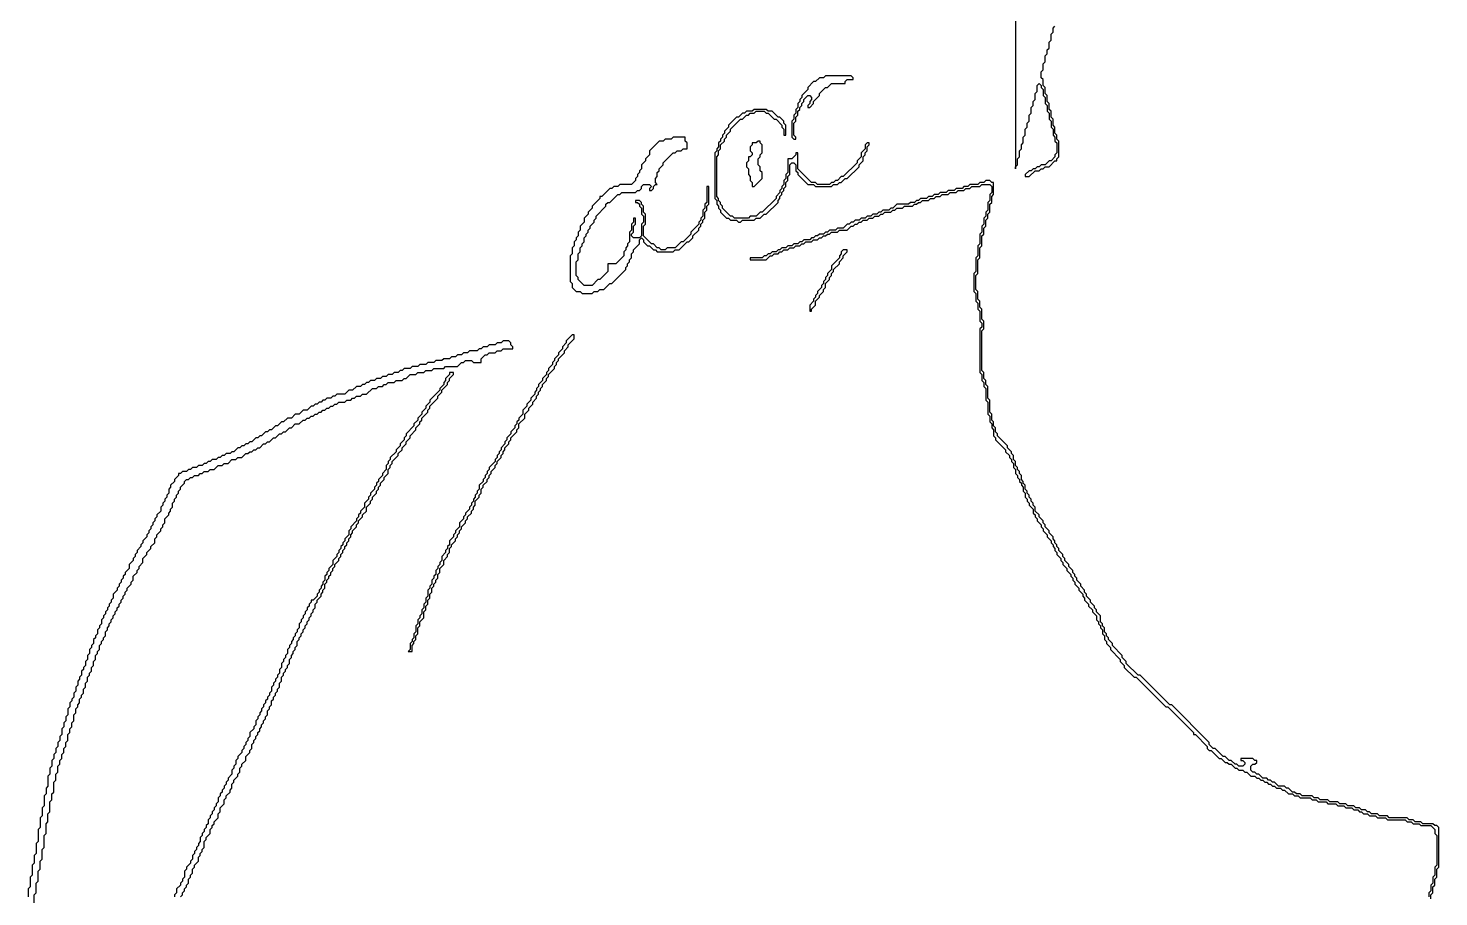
# Model space of a CAD drawing. Header units: metres. Extents: x 0 to 100, y 0 to 128.
# Drawn here: x 40.9 to 58.73, y 71.05 to 82.03 of the extents above; entities that cross this region are included whole.
import ezdxf

# ---------------------------------------------------------------- set-up
doc = ezdxf.new("R2010")
doc.units = ezdxf.units.M

msp = doc.modelspace()

# ---------------------------------------------------------------- linework, layer by layer
for points in [[(53.375, 83.175), (53.375, 80.25), (53.375, 80.275), (53.4, 80.3), (53.4, 80.375), (53.425, 80.4), (53.425, 80.475), (53.45, 80.5), (53.45, 80.55), (53.475, 80.575), (53.475, 80.65), (53.5, 80.675), (53.5, 80.75), (53.525, 80.775), (53.525, 80.825), (53.55, 80.85), (53.55, 80.925), (53.575, 80.95), (53.575, 81.025), (53.6, 81.05), (53.6, 81.1), (53.625, 81.125), (53.625, 81.2), (53.65, 81.225), (53.65, 81.3), (53.675, 81.325), (53.7, 81.3), (53.7, 81.275), (53.725, 81.25), (53.725, 81.175), (53.75, 81.15), (53.75, 81.075), (53.775, 81.05), (53.775, 80.975), (53.8, 80.95), (53.8, 80.875), (53.825, 80.85), (53.825, 80.775), (53.85, 80.75), (53.85, 80.675), (53.875, 80.65), (53.875, 80.6), (53.9, 80.575), (53.9, 80.45), (53.875, 80.425), (53.875, 80.4), (53.825, 80.35), (53.8, 80.35), (53.75, 80.3), (53.7, 80.3), (53.675, 80.275), (53.65, 80.275), (53.625, 80.25), (53.6, 80.25), (53.575, 80.225), (53.55, 80.225), (53.5, 80.175), (53.5, 80.15), (53.55, 80.15), (53.625, 80.225), (53.675, 80.225), (53.7, 80.25), (53.725, 80.25), (53.75, 80.275), (53.8, 80.275), (53.875, 80.35), (53.9, 80.35), (53.9, 80.375), (53.925, 80.4), (53.925, 80.6), (53.9, 80.625), (53.9, 80.675), (53.875, 80.7), (53.875, 80.775), (53.85, 80.8), (53.85, 80.875), (53.825, 80.9), (53.825, 80.975), (53.8, 81), (53.8, 81.075), (53.775, 81.1), (53.775, 81.175), (53.75, 81.2), (53.75, 81.275), (53.725, 81.3), (53.725, 81.375), (53.7, 81.4), (53.7, 81.475), (53.725, 81.5), (53.725, 81.575), (53.75, 81.6), (53.75, 81.675), (53.775, 81.7), (53.775, 81.75), (53.8, 81.775), (53.8, 81.85), (53.825, 81.875), (53.825, 81.95), (53.85, 81.975), (53.85, 82.025), (53.875, 82.05)], [(58.625, 71.025), (58.625, 71.075), (58.65, 71.1), (58.65, 71.175), (58.675, 71.2), (58.675, 71.275), (58.7, 71.3), (58.7, 71.4), (58.725, 71.425), (58.725, 71.925), (58.7, 71.95), (58.675, 71.95), (58.65, 71.975), (58.525, 71.975), (58.5, 72), (58.425, 72), (58.4, 72.025), (58.35, 72.025), (58.325, 72.05), (58.1, 72.05), (58.075, 72.075), (57.975, 72.075), (57.95, 72.1), (57.875, 72.1), (57.85, 72.125), (57.825, 72.125), (57.8, 72.15), (57.75, 72.15), (57.725, 72.175), (57.675, 72.175), (57.65, 72.2), (57.575, 72.2), (57.55, 72.225), (57.475, 72.225), (57.45, 72.25), (57.35, 72.25), (57.325, 72.275), (57.225, 72.275), (57.2, 72.3), (57.15, 72.3), (57.125, 72.325), (57, 72.325), (56.975, 72.35), (56.925, 72.35), (56.9, 72.375), (56.875, 72.375), (56.825, 72.425), (56.8, 72.425), (56.775, 72.45), (56.7, 72.45), (56.65, 72.5), (56.625, 72.5), (56.6, 72.525), (56.575, 72.525), (56.55, 72.55), (56.5, 72.55), (56.45, 72.6), (56.425, 72.6), (56.4, 72.625), (56.375, 72.625), (56.35, 72.65), (56.35, 72.7), (56.375, 72.725), (56.4, 72.725), (56.425, 72.75), (56.425, 72.775), (56.4, 72.775), (56.375, 72.8), (56.225, 72.8), (56.225, 72.775), (56.25, 72.775), (56.275, 72.75), (56.275, 72.725), (56.25, 72.7), (56.2, 72.7), (56.175, 72.725), (56.15, 72.725), (56.1, 72.775), (56.075, 72.775), (56.025, 72.825), (56, 72.825), (55.9, 72.925), (55.875, 72.925), (55.825, 72.975), (55.825, 73), (55.35, 73.475), (55.325, 73.475), (54.95, 73.85), (54.925, 73.85), (54.775, 74), (54.775, 74.025), (54.725, 74.075), (54.725, 74.1), (54.6, 74.225), (54.6, 74.25), (54.55, 74.3), (54.55, 74.325), (54.525, 74.35), (54.525, 74.375), (54.5, 74.4), (54.5, 74.45), (54.475, 74.475), (54.475, 74.5), (54.45, 74.525), (54.45, 74.6), (54.4, 74.65), (54.4, 74.675), (54.375, 74.7), (54.375, 74.725), (54.325, 74.775), (54.325, 74.8), (54.275, 74.85), (54.275, 74.875), (54.25, 74.9), (54.25, 74.925), (54.2, 74.975), (54.2, 75), (54.15, 75.05), (54.15, 75.075), (54.125, 75.1), (54.125, 75.125), (54.1, 75.15), (54.1, 75.175), (54.05, 75.225), (54.05, 75.25), (54, 75.3), (54, 75.325), (53.975, 75.35), (53.975, 75.375), (53.925, 75.425), (53.925, 75.45), (53.9, 75.475), (53.9, 75.5), (53.875, 75.525), (53.875, 75.55), (53.85, 75.575), (53.85, 75.6), (53.8, 75.65), (53.8, 75.675), (53.75, 75.725), (53.75, 75.75), (53.725, 75.775), (53.725, 75.8), (53.675, 75.85), (53.675, 75.875), (53.625, 75.925), (53.625, 75.975), (53.6, 76), (53.6, 76.025), (53.575, 76.05), (53.575, 76.075), (53.55, 76.1), (53.55, 76.125), (53.525, 76.15), (53.525, 76.175), (53.5, 76.2), (53.5, 76.25), (53.475, 76.275), (53.475, 76.3), (53.45, 76.325), (53.45, 76.375), (53.425, 76.4), (53.425, 76.425), (53.4, 76.45), (53.4, 76.475), (53.375, 76.5), (53.375, 76.55), (53.35, 76.575), (53.35, 76.625), (53.325, 76.65), (53.325, 76.675), (53.275, 76.725), (53.275, 76.75), (53.15, 76.875), (53.15, 76.9), (53.125, 76.925), (53.125, 76.975), (53.1, 77), (53.1, 77.05), (53.075, 77.075), (53.075, 77.15), (53.05, 77.175), (53.05, 77.325), (53.025, 77.35), (53.025, 77.5), (53, 77.525), (53, 77.575), (52.975, 77.6), (52.975, 77.675), (52.95, 77.7), (52.95, 78.2), (52.975, 78.225), (52.975, 78.325), (52.95, 78.35), (52.95, 78.475), (52.925, 78.5), (52.925, 78.575), (52.9, 78.6), (52.9, 78.7), (52.875, 78.725), (52.875, 78.9), (52.9, 78.925), (52.9, 79.1), (52.925, 79.125), (52.925, 79.25), (52.95, 79.275), (52.95, 79.4), (52.975, 79.425), (52.975, 79.5), (53, 79.525), (53, 79.6), (53.025, 79.625), (53.025, 79.675), (53.05, 79.7), (53.05, 79.8), (53.075, 79.825), (53.075, 79.9), (53.1, 79.925), (53.1, 80.075), (53.075, 80.075), (53.05, 80.1), (53, 80.1), (52.975, 80.075), (52.925, 80.075), (52.9, 80.05), (52.8, 80.05), (52.775, 80.025), (52.725, 80.025), (52.7, 80), (52.625, 80), (52.6, 79.975), (52.525, 79.975), (52.5, 79.95), (52.425, 79.95), (52.4, 79.925), (52.35, 79.925), (52.325, 79.9), (52.275, 79.9), (52.25, 79.875), (52.175, 79.875), (52.15, 79.85), (52.125, 79.85), (52.1, 79.825), (52.05, 79.825), (52.025, 79.8), (51.875, 79.8), (51.825, 79.75), (51.8, 79.75), (51.775, 79.725), (51.7, 79.725), (51.675, 79.7), (51.65, 79.7), (51.625, 79.675), (51.575, 79.675), (51.55, 79.65), (51.5, 79.65), (51.475, 79.625), (51.425, 79.625), (51.4, 79.6), (51.35, 79.6), (51.325, 79.575), (51.3, 79.575), (51.275, 79.55), (51.25, 79.55), (51.2, 79.5), (51.125, 79.5), (51.1, 79.475), (51.025, 79.475), (51, 79.45), (50.975, 79.45), (50.95, 79.425), (50.9, 79.425), (50.875, 79.4), (50.85, 79.4), (50.825, 79.375), (50.8, 79.375), (50.775, 79.35), (50.7, 79.35), (50.675, 79.325), (50.65, 79.325), (50.625, 79.3), (50.575, 79.3), (50.55, 79.275), (50.5, 79.275), (50.475, 79.25), (50.425, 79.25), (50.4, 79.225), (50.375, 79.225), (50.35, 79.2), (50.3, 79.2), (50.275, 79.175), (50.25, 79.175), (50.225, 79.15), (50.2, 79.15), (50.175, 79.125), (50.025, 79.125), (50.025, 79.1), (50.225, 79.1), (50.275, 79.15), (50.3, 79.15), (50.325, 79.175), (50.375, 79.175), (50.4, 79.2), (50.425, 79.2), (50.45, 79.225), (50.5, 79.225), (50.525, 79.25), (50.575, 79.25), (50.6, 79.275), (50.65, 79.275), (50.675, 79.3), (50.7, 79.3), (50.725, 79.325), (50.8, 79.325), (50.825, 79.35), (50.875, 79.35), (50.9, 79.375), (50.925, 79.375), (50.95, 79.4), (50.975, 79.4), (51, 79.425), (51.025, 79.425), (51.05, 79.45), (51.125, 79.45), (51.15, 79.475), (51.25, 79.475), (51.3, 79.525), (51.325, 79.525), (51.35, 79.55), (51.375, 79.55), (51.4, 79.575), (51.425, 79.575), (51.45, 79.6), (51.5, 79.6), (51.525, 79.625), (51.575, 79.625), (51.6, 79.65), (51.65, 79.65), (51.675, 79.675), (51.7, 79.675), (51.725, 79.7), (51.8, 79.7), (51.825, 79.725), (51.85, 79.725), (51.875, 79.75), (51.95, 79.75), (51.975, 79.775), (52.075, 79.775), (52.1, 79.8), (52.125, 79.8), (52.15, 79.825), (52.175, 79.825), (52.2, 79.85), (52.275, 79.85), (52.3, 79.875), (52.35, 79.875), (52.375, 79.9), (52.425, 79.9), (52.45, 79.925), (52.525, 79.925), (52.55, 79.95), (52.625, 79.95), (52.65, 79.975), (52.725, 79.975), (52.75, 80), (52.8, 80), (52.825, 80.025), (52.925, 80.025), (52.95, 80.05), (53.05, 80.05), (53.075, 80.025), (53.075, 79.95), (53.05, 79.925), (53.05, 79.85), (53.025, 79.825), (53.025, 79.725), (53, 79.7), (53, 79.65), (52.975, 79.625), (52.975, 79.55), (52.95, 79.525), (52.95, 79.45), (52.925, 79.425), (52.925, 79.3), (52.9, 79.275), (52.9, 79.15), (52.875, 79.125), (52.875, 78.95), (52.85, 78.925), (52.85, 78.7), (52.875, 78.675), (52.875, 78.575), (52.9, 78.55), (52.9, 78.475), (52.925, 78.45), (52.925, 78.325), (52.95, 78.3), (52.95, 78.25), (52.925, 78.225), (52.925, 77.675), (52.95, 77.65), (52.95, 77.575), (52.975, 77.55), (52.975, 77.5), (53, 77.475), (53, 77.325), (53.025, 77.3), (53.025, 77.15), (53.05, 77.125), (53.05, 77.05), (53.075, 77.025), (53.075, 76.975), (53.1, 76.95), (53.1, 76.875), (53.125, 76.85), (53.125, 76.825), (53.25, 76.7), (53.25, 76.675), (53.3, 76.625), (53.3, 76.6), (53.325, 76.575), (53.325, 76.55), (53.35, 76.525), (53.35, 76.475), (53.375, 76.45), (53.375, 76.4), (53.4, 76.375), (53.4, 76.35), (53.425, 76.325), (53.425, 76.3), (53.45, 76.275), (53.45, 76.25), (53.475, 76.225), (53.475, 76.175), (53.5, 76.15), (53.5, 76.1), (53.525, 76.075), (53.525, 76.05), (53.55, 76.025), (53.55, 76), (53.6, 75.95), (53.6, 75.9), (53.625, 75.875), (53.625, 75.85), (53.65, 75.825), (53.65, 75.8), (53.7, 75.75), (53.7, 75.725), (53.725, 75.7), (53.725, 75.675), (53.775, 75.625), (53.775, 75.6), (53.825, 75.55), (53.825, 75.525), (53.85, 75.5), (53.85, 75.475), (53.875, 75.45), (53.875, 75.425), (53.9, 75.4), (53.9, 75.375), (53.95, 75.325), (53.95, 75.3), (53.975, 75.275), (53.975, 75.25), (54.025, 75.2), (54.025, 75.175), (54.075, 75.125), (54.075, 75.1), (54.1, 75.075), (54.1, 75.05), (54.125, 75.025), (54.125, 75), (54.175, 74.95), (54.175, 74.925), (54.225, 74.875), (54.225, 74.85), (54.25, 74.825), (54.25, 74.8), (54.3, 74.75), (54.3, 74.725), (54.35, 74.675), (54.35, 74.65), (54.4, 74.6), (54.4, 74.55), (54.425, 74.525), (54.425, 74.5), (54.45, 74.475), (54.45, 74.45), (54.475, 74.425), (54.475, 74.375), (54.5, 74.35), (54.5, 74.3), (54.525, 74.275), (54.525, 74.25), (54.575, 74.2), (54.575, 74.175), (54.7, 74.05), (54.7, 74.025), (54.75, 73.975), (54.75, 73.95), (54.875, 73.825), (54.9, 73.825), (55.275, 73.45), (55.3, 73.45), (55.625, 73.125), (55.625, 73.1), (55.65, 73.1), (55.8, 72.95), (55.8, 72.925), (55.825, 72.9), (55.85, 72.9), (55.95, 72.8), (55.975, 72.8), (56.025, 72.75), (56.05, 72.75), (56.075, 72.725), (56.1, 72.725), (56.15, 72.675), (56.175, 72.675), (56.2, 72.65), (56.25, 72.65), (56.275, 72.625), (56.3, 72.625), (56.35, 72.575), (56.4, 72.575), (56.425, 72.55), (56.45, 72.55), (56.475, 72.525), (56.5, 72.525), (56.525, 72.5), (56.55, 72.5), (56.575, 72.475), (56.6, 72.475), (56.625, 72.45), (56.65, 72.45), (56.675, 72.425), (56.725, 72.425), (56.75, 72.4), (56.775, 72.4), (56.825, 72.35), (56.875, 72.35), (56.9, 72.325), (56.95, 72.325), (56.975, 72.3), (57.1, 72.3), (57.125, 72.275), (57.175, 72.275), (57.2, 72.25), (57.3, 72.25), (57.325, 72.225), (57.425, 72.225), (57.45, 72.2), (57.525, 72.2), (57.55, 72.175), (57.625, 72.175), (57.65, 72.15), (57.7, 72.15), (57.725, 72.125), (57.75, 72.125), (57.775, 72.1), (57.825, 72.1), (57.85, 72.075), (57.925, 72.075), (57.95, 72.05), (58.05, 72.05), (58.075, 72.025), (58.3, 72.025), (58.325, 72), (58.375, 72), (58.4, 71.975), (58.475, 71.975), (58.5, 71.95), (58.625, 71.95), (58.675, 71.9), (58.675, 71.85), (58.7, 71.825), (58.7, 71.45), (58.675, 71.425), (58.675, 71.325), (58.65, 71.3), (58.65, 71.225), (58.625, 71.2), (58.625, 71.125), (58.6, 71.1), (58.6, 71.05)], [(40.975, 70.975), (40.975, 71.075), (41, 71.1), (41, 71.225), (41.025, 71.25), (41.025, 71.375), (41.05, 71.4), (41.05, 71.5), (41.075, 71.525), (41.075, 71.65), (41.1, 71.675), (41.1, 71.825), (41.125, 71.85), (41.125, 71.975), (41.15, 72), (41.15, 72.1), (41.175, 72.125), (41.175, 72.25), (41.2, 72.275), (41.2, 72.35), (41.225, 72.375), (41.225, 72.5), (41.25, 72.525), (41.25, 72.6), (41.275, 72.625), (41.275, 72.7), (41.3, 72.725), (41.3, 72.775), (41.325, 72.8), (41.325, 72.85), (41.35, 72.875), (41.35, 72.925), (41.375, 72.95), (41.375, 73), (41.4, 73.025), (41.4, 73.1), (41.425, 73.125), (41.425, 73.175), (41.45, 73.2), (41.45, 73.25), (41.475, 73.275), (41.475, 73.35), (41.5, 73.375), (41.5, 73.425), (41.525, 73.45), (41.525, 73.475), (41.55, 73.5), (41.55, 73.55), (41.575, 73.575), (41.575, 73.6), (41.6, 73.625), (41.6, 73.675), (41.625, 73.7), (41.625, 73.75), (41.65, 73.775), (41.65, 73.825), (41.675, 73.85), (41.675, 73.875), (41.7, 73.9), (41.7, 73.95), (41.725, 73.975), (41.725, 74.025), (41.75, 74.05), (41.75, 74.1), (41.775, 74.125), (41.775, 74.15), (41.8, 74.175), (41.8, 74.225), (41.825, 74.25), (41.825, 74.275), (41.85, 74.3), (41.85, 74.325), (41.875, 74.35), (41.875, 74.4), (41.9, 74.425), (41.9, 74.45), (41.925, 74.475), (41.925, 74.5), (41.95, 74.525), (41.95, 74.55), (41.975, 74.575), (41.975, 74.6), (42, 74.625), (42, 74.65), (42.025, 74.675), (42.025, 74.7), (42.05, 74.725), (42.05, 74.75), (42.075, 74.775), (42.075, 74.8), (42.1, 74.825), (42.1, 74.85), (42.125, 74.875), (42.125, 74.9), (42.15, 74.925), (42.15, 74.95), (42.2, 75), (42.2, 75.025), (42.225, 75.05), (42.225, 75.1), (42.275, 75.15), (42.275, 75.175), (42.3, 75.2), (42.3, 75.225), (42.35, 75.275), (42.35, 75.325), (42.4, 75.375), (42.4, 75.4), (42.45, 75.45), (42.45, 75.475), (42.5, 75.525), (42.5, 75.575), (42.525, 75.6), (42.525, 75.625), (42.575, 75.675), (42.575, 75.7), (42.6, 75.725), (42.6, 75.75), (42.625, 75.775), (42.625, 75.825), (42.675, 75.875), (42.675, 75.9), (42.7, 75.925), (42.7, 75.95), (42.725, 75.975), (42.725, 76.025), (42.75, 76.05), (42.75, 76.075), (42.775, 76.1), (42.775, 76.125), (42.8, 76.15), (42.8, 76.175), (42.825, 76.2), (42.825, 76.225), (42.875, 76.275), (42.875, 76.3), (42.9, 76.325), (42.925, 76.325), (42.95, 76.35), (42.975, 76.35), (43, 76.375), (43.05, 76.375), (43.075, 76.4), (43.1, 76.4), (43.125, 76.425), (43.175, 76.425), (43.2, 76.45), (43.25, 76.45), (43.3, 76.5), (43.35, 76.5), (43.375, 76.525), (43.425, 76.525), (43.475, 76.575), (43.525, 76.575), (43.55, 76.6), (43.6, 76.6), (43.65, 76.65), (43.675, 76.65), (43.7, 76.675), (43.725, 76.675), (43.75, 76.7), (43.775, 76.7), (43.8, 76.725), (43.825, 76.725), (43.875, 76.775), (43.9, 76.775), (43.925, 76.8), (43.95, 76.8), (44, 76.85), (44.025, 76.85), (44.075, 76.9), (44.1, 76.9), (44.125, 76.925), (44.15, 76.925), (44.2, 76.975), (44.225, 76.975), (44.275, 77.025), (44.325, 77.025), (44.375, 77.075), (44.4, 77.075), (44.425, 77.1), (44.45, 77.1), (44.475, 77.125), (44.5, 77.125), (44.525, 77.15), (44.55, 77.15), (44.575, 77.175), (44.6, 77.175), (44.625, 77.2), (44.65, 77.2), (44.675, 77.225), (44.7, 77.225), (44.725, 77.25), (44.75, 77.25), (44.775, 77.275), (44.8, 77.275), (44.825, 77.3), (44.9, 77.3), (44.925, 77.325), (44.975, 77.325), (45, 77.35), (45.025, 77.35), (45.05, 77.375), (45.1, 77.375), (45.125, 77.4), (45.175, 77.4), (45.25, 77.475), (45.3, 77.475), (45.325, 77.5), (45.375, 77.5), (45.4, 77.525), (45.425, 77.525), (45.45, 77.55), (45.525, 77.55), (45.55, 77.575), (45.625, 77.575), (45.65, 77.6), (45.675, 77.6), (45.725, 77.65), (45.8, 77.65), (45.825, 77.675), (45.9, 77.675), (45.925, 77.7), (46, 77.7), (46.025, 77.725), (46.15, 77.725), (46.175, 77.75), (46.325, 77.75), (46.375, 77.8), (46.4, 77.8), (46.425, 77.825), (46.5, 77.825), (46.525, 77.8), (46.625, 77.8), (46.625, 77.85), (46.675, 77.9), (46.7, 77.9), (46.725, 77.925), (46.8, 77.925), (46.825, 77.95), (46.875, 77.95), (46.9, 77.975), (47.025, 77.975), (47.025, 78), (47, 78.025), (47, 78.05), (46.975, 78.075), (46.9, 78.075), (46.875, 78.05), (46.825, 78.05), (46.8, 78.025), (46.725, 78.025), (46.7, 78), (46.65, 78), (46.625, 77.975), (46.6, 77.975), (46.575, 77.95), (46.475, 77.95), (46.45, 77.925), (46.4, 77.925), (46.375, 77.9), (46.325, 77.9), (46.3, 77.875), (46.25, 77.875), (46.225, 77.85), (46.15, 77.85), (46.125, 77.825), (46.05, 77.825), (46.025, 77.8), (45.95, 77.8), (45.925, 77.775), (45.85, 77.775), (45.825, 77.75), (45.75, 77.75), (45.725, 77.725), (45.65, 77.725), (45.625, 77.7), (45.6, 77.7), (45.575, 77.675), (45.525, 77.675), (45.5, 77.65), (45.45, 77.65), (45.425, 77.625), (45.375, 77.625), (45.35, 77.6), (45.3, 77.6), (45.275, 77.575), (45.225, 77.575), (45.2, 77.55), (45.175, 77.55), (45.15, 77.525), (45.125, 77.525), (45.1, 77.5), (45.05, 77.5), (45, 77.45), (44.95, 77.45), (44.9, 77.4), (44.8, 77.4), (44.775, 77.375), (44.75, 77.375), (44.725, 77.35), (44.675, 77.35), (44.65, 77.325), (44.625, 77.325), (44.6, 77.3), (44.575, 77.3), (44.55, 77.275), (44.525, 77.275), (44.5, 77.25), (44.475, 77.25), (44.425, 77.2), (44.375, 77.2), (44.325, 77.15), (44.275, 77.15), (44.225, 77.1), (44.175, 77.1), (44.125, 77.05), (44.1, 77.05), (44.05, 77), (44.025, 77), (43.975, 76.95), (43.95, 76.95), (43.925, 76.925), (43.9, 76.925), (43.85, 76.875), (43.825, 76.875), (43.8, 76.85), (43.775, 76.85), (43.725, 76.8), (43.7, 76.8), (43.675, 76.775), (43.65, 76.775), (43.625, 76.75), (43.6, 76.75), (43.575, 76.725), (43.55, 76.725), (43.5, 76.675), (43.475, 76.675), (43.45, 76.65), (43.4, 76.65), (43.375, 76.625), (43.35, 76.625), (43.325, 76.6), (43.3, 76.6), (43.275, 76.575), (43.225, 76.575), (43.2, 76.55), (43.175, 76.55), (43.15, 76.525), (43.125, 76.525), (43.1, 76.5), (43.05, 76.5), (43.025, 76.475), (42.975, 76.475), (42.95, 76.45), (42.925, 76.45), (42.9, 76.425), (42.85, 76.425), (42.825, 76.4), (42.8, 76.4), (42.8, 76.375), (42.75, 76.325), (42.75, 76.3), (42.7, 76.25), (42.7, 76.225), (42.675, 76.2), (42.675, 76.15), (42.65, 76.125), (42.65, 76.1), (42.625, 76.075), (42.625, 76.05), (42.6, 76.025), (42.6, 76), (42.575, 75.975), (42.575, 75.925), (42.525, 75.875), (42.525, 75.85), (42.5, 75.825), (42.5, 75.8), (42.475, 75.775), (42.475, 75.75), (42.45, 75.725), (42.45, 75.7), (42.425, 75.675), (42.425, 75.65), (42.4, 75.625), (42.4, 75.6), (42.35, 75.55), (42.35, 75.525), (42.325, 75.5), (42.325, 75.475), (42.275, 75.425), (42.275, 75.4), (42.25, 75.375), (42.25, 75.35), (42.225, 75.325), (42.225, 75.3), (42.175, 75.25), (42.175, 75.2), (42.125, 75.15), (42.125, 75.125), (42.1, 75.1), (42.1, 75.075), (42.075, 75.05), (42.075, 75.025), (42.05, 75), (42.05, 74.975), (42.025, 74.95), (42.025, 74.925), (41.975, 74.875), (41.975, 74.825), (41.95, 74.8), (41.95, 74.775), (41.925, 74.75), (41.925, 74.725), (41.9, 74.7), (41.9, 74.675), (41.875, 74.65), (41.875, 74.625), (41.85, 74.6), (41.85, 74.575), (41.825, 74.55), (41.825, 74.5), (41.8, 74.475), (41.8, 74.45), (41.775, 74.425), (41.775, 74.375), (41.75, 74.35), (41.75, 74.325), (41.725, 74.3), (41.725, 74.25), (41.7, 74.225), (41.7, 74.2), (41.675, 74.175), (41.675, 74.125), (41.65, 74.1), (41.65, 74.05), (41.625, 74.025), (41.625, 73.975), (41.6, 73.95), (41.6, 73.925), (41.575, 73.9), (41.575, 73.85), (41.55, 73.825), (41.55, 73.8), (41.525, 73.775), (41.525, 73.725), (41.5, 73.7), (41.5, 73.65), (41.475, 73.625), (41.475, 73.575), (41.45, 73.55), (41.45, 73.525), (41.425, 73.5), (41.425, 73.45), (41.4, 73.425), (41.4, 73.35), (41.375, 73.325), (41.375, 73.275), (41.35, 73.25), (41.35, 73.2), (41.325, 73.175), (41.325, 73.1), (41.3, 73.075), (41.3, 73.025), (41.275, 73), (41.275, 72.95), (41.25, 72.925), (41.25, 72.875), (41.225, 72.85), (41.225, 72.8), (41.2, 72.775), (41.2, 72.7), (41.175, 72.675), (41.175, 72.6), (41.15, 72.575), (41.15, 72.45), (41.125, 72.425), (41.125, 72.35), (41.1, 72.325), (41.1, 72.2), (41.075, 72.175), (41.075, 72.075), (41.05, 72.05), (41.05, 71.925), (41.025, 71.9), (41.025, 71.75), (41, 71.725), (41, 71.6), (40.975, 71.575), (40.975, 71.475), (40.95, 71.45), (40.95, 71.325), (40.925, 71.3), (40.925, 71.175), (40.9, 71.15), (40.9, 71.05)], [(42.825, 71.05), (42.85, 71.075), (42.85, 71.1), (42.875, 71.125), (42.875, 71.15), (42.9, 71.175), (42.9, 71.2), (42.925, 71.225), (42.925, 71.275), (42.95, 71.3), (42.95, 71.325), (42.975, 71.35), (42.975, 71.4), (43, 71.425), (43, 71.45), (43.05, 71.5), (43.05, 71.55), (43.075, 71.575), (43.075, 71.6), (43.1, 71.625), (43.1, 71.65), (43.125, 71.675), (43.125, 71.75), (43.15, 71.775), (43.15, 71.8), (43.2, 71.85), (43.2, 71.9), (43.225, 71.925), (43.225, 71.95), (43.25, 71.975), (43.25, 72), (43.3, 72.05), (43.3, 72.1), (43.325, 72.125), (43.325, 72.175), (43.375, 72.225), (43.375, 72.275), (43.4, 72.3), (43.4, 72.325), (43.45, 72.375), (43.45, 72.4), (43.475, 72.425), (43.475, 72.475), (43.5, 72.5), (43.5, 72.525), (43.55, 72.575), (43.55, 72.6), (43.575, 72.625), (43.575, 72.675), (43.6, 72.7), (43.6, 72.725), (43.65, 72.775), (43.65, 72.825), (43.7, 72.875), (43.7, 72.9), (43.725, 72.925), (43.725, 72.975), (43.75, 73), (43.75, 73.025), (43.775, 73.05), (43.775, 73.075), (43.8, 73.1), (43.8, 73.125), (43.825, 73.15), (43.825, 73.175), (43.85, 73.2), (43.85, 73.225), (43.875, 73.25), (43.875, 73.275), (43.9, 73.3), (43.9, 73.325), (43.925, 73.35), (43.925, 73.4), (43.95, 73.425), (43.95, 73.45), (43.975, 73.475), (43.975, 73.525), (44, 73.55), (44, 73.575), (44.025, 73.6), (44.025, 73.625), (44.05, 73.65), (44.05, 73.675), (44.075, 73.7), (44.075, 73.75), (44.1, 73.775), (44.1, 73.825), (44.125, 73.85), (44.125, 73.875), (44.15, 73.9), (44.15, 73.925), (44.175, 73.95), (44.175, 73.975), (44.2, 74), (44.2, 74.05), (44.225, 74.075), (44.225, 74.1), (44.25, 74.125), (44.25, 74.15), (44.275, 74.175), (44.275, 74.2), (44.3, 74.225), (44.3, 74.275), (44.325, 74.3), (44.325, 74.325), (44.35, 74.35), (44.35, 74.375), (44.375, 74.4), (44.375, 74.425), (44.4, 74.45), (44.4, 74.475), (44.425, 74.5), (44.425, 74.525), (44.45, 74.55), (44.45, 74.575), (44.475, 74.6), (44.475, 74.625), (44.5, 74.65), (44.5, 74.675), (44.525, 74.7), (44.525, 74.75), (44.55, 74.775), (44.55, 74.8), (44.6, 74.85), (44.6, 74.875), (44.625, 74.9), (44.625, 74.925), (44.65, 74.95), (44.65, 75), (44.675, 75.025), (44.675, 75.05), (44.7, 75.075), (44.7, 75.1), (44.725, 75.125), (44.725, 75.15), (44.75, 75.175), (44.75, 75.2), (44.775, 75.225), (44.775, 75.25), (44.825, 75.3), (44.825, 75.325), (44.85, 75.35), (44.85, 75.375), (44.875, 75.4), (44.875, 75.425), (44.9, 75.45), (44.9, 75.475), (44.925, 75.5), (44.925, 75.525), (44.95, 75.55), (44.95, 75.575), (44.975, 75.6), (44.975, 75.625), (45, 75.65), (45, 75.675), (45.05, 75.725), (45.05, 75.75), (45.075, 75.775), (45.075, 75.8), (45.125, 75.85), (45.125, 75.875), (45.175, 75.925), (45.175, 75.975), (45.225, 76.025), (45.225, 76.05), (45.25, 76.075), (45.25, 76.1), (45.3, 76.15), (45.3, 76.175), (45.325, 76.2), (45.325, 76.225), (45.35, 76.25), (45.35, 76.275), (45.4, 76.325), (45.4, 76.35), (45.45, 76.4), (45.45, 76.45), (45.475, 76.475), (45.475, 76.5), (45.5, 76.525), (45.5, 76.55), (45.575, 76.625), (45.575, 76.65), (45.625, 76.7), (45.625, 76.725), (45.675, 76.775), (45.675, 76.8), (45.725, 76.85), (45.725, 76.875), (45.8, 76.95), (45.8, 76.975), (45.85, 77.025), (45.85, 77.05), (45.875, 77.075), (45.875, 77.1), (45.95, 77.175), (45.95, 77.2), (45.975, 77.225), (45.975, 77.25), (46.075, 77.35), (46.075, 77.375), (46.125, 77.425), (46.125, 77.45), (46.2, 77.525), (46.2, 77.55), (46.225, 77.575), (46.225, 77.6), (46.275, 77.65), (46.275, 77.675), (46.225, 77.675), (46.225, 77.65), (46.175, 77.6), (46.175, 77.575), (46.15, 77.55), (46.15, 77.525), (46.1, 77.475), (46.1, 77.45), (45.975, 77.325), (45.975, 77.3), (45.925, 77.25), (45.925, 77.225), (45.875, 77.175), (45.875, 77.15), (45.825, 77.1), (45.825, 77.075), (45.775, 77.025), (45.775, 77), (45.675, 76.9), (45.675, 76.875), (45.65, 76.85), (45.65, 76.825), (45.6, 76.775), (45.6, 76.75), (45.55, 76.7), (45.55, 76.675), (45.475, 76.6), (45.475, 76.575), (45.45, 76.55), (45.45, 76.525), (45.425, 76.5), (45.425, 76.45), (45.375, 76.4), (45.375, 76.375), (45.325, 76.325), (45.325, 76.3), (45.3, 76.275), (45.3, 76.25), (45.275, 76.225), (45.275, 76.2), (45.225, 76.15), (45.225, 76.125), (45.2, 76.1), (45.2, 76.075), (45.15, 76.025), (45.15, 75.975), (45.1, 75.925), (45.1, 75.9), (45.075, 75.875), (45.075, 75.85), (45.05, 75.825), (45.05, 75.8), (44.975, 75.725), (44.975, 75.7), (44.95, 75.675), (44.95, 75.625), (44.9, 75.575), (44.9, 75.55), (44.875, 75.525), (44.875, 75.5), (44.85, 75.475), (44.85, 75.45), (44.825, 75.425), (44.825, 75.4), (44.8, 75.375), (44.8, 75.35), (44.75, 75.3), (44.75, 75.25), (44.7, 75.2), (44.7, 75.175), (44.675, 75.15), (44.675, 75.125), (44.65, 75.1), (44.65, 75.05), (44.625, 75.025), (44.625, 75), (44.6, 74.975), (44.6, 74.95), (44.575, 74.925), (44.575, 74.9), (44.55, 74.875), (44.55, 74.85), (44.5, 74.8), (44.475, 74.8), (44.475, 74.775), (44.45, 74.75), (44.45, 74.725), (44.425, 74.7), (44.425, 74.675), (44.4, 74.65), (44.4, 74.625), (44.375, 74.6), (44.375, 74.575), (44.35, 74.55), (44.35, 74.525), (44.325, 74.5), (44.325, 74.45), (44.3, 74.425), (44.3, 74.4), (44.275, 74.375), (44.275, 74.35), (44.25, 74.325), (44.25, 74.3), (44.225, 74.275), (44.225, 74.25), (44.2, 74.225), (44.2, 74.2), (44.175, 74.175), (44.175, 74.125), (44.15, 74.1), (44.15, 74.075), (44.125, 74.05), (44.125, 74.025), (44.1, 74), (44.1, 73.95), (44.075, 73.925), (44.075, 73.875), (44.05, 73.85), (44.05, 73.825), (44.025, 73.8), (44.025, 73.775), (44, 73.75), (44, 73.725), (43.975, 73.7), (43.975, 73.65), (43.95, 73.625), (43.95, 73.6), (43.925, 73.575), (43.925, 73.55), (43.9, 73.525), (43.9, 73.5), (43.875, 73.475), (43.875, 73.45), (43.85, 73.425), (43.85, 73.4), (43.825, 73.375), (43.825, 73.35), (43.8, 73.325), (43.8, 73.3), (43.775, 73.275), (43.775, 73.225), (43.75, 73.2), (43.75, 73.175), (43.7, 73.125), (43.7, 73.075), (43.675, 73.05), (43.675, 73.025), (43.65, 73), (43.65, 72.975), (43.625, 72.95), (43.625, 72.925), (43.6, 72.9), (43.6, 72.875), (43.55, 72.825), (43.55, 72.8), (43.525, 72.775), (43.525, 72.725), (43.5, 72.7), (43.5, 72.675), (43.475, 72.65), (43.475, 72.6), (43.425, 72.55), (43.425, 72.525), (43.4, 72.5), (43.4, 72.475), (43.375, 72.45), (43.375, 72.425), (43.35, 72.4), (43.35, 72.375), (43.325, 72.35), (43.325, 72.325), (43.3, 72.3), (43.3, 72.25), (43.275, 72.225), (43.275, 72.2), (43.25, 72.175), (43.25, 72.15), (43.225, 72.125), (43.225, 72.1), (43.2, 72.075), (43.2, 72.05), (43.175, 72.025), (43.175, 71.975), (43.15, 71.95), (43.15, 71.925), (43.125, 71.9), (43.125, 71.875), (43.1, 71.85), (43.1, 71.825), (43.075, 71.8), (43.075, 71.75), (43.05, 71.725), (43.05, 71.7), (43.025, 71.675), (43.025, 71.65), (43, 71.625), (43, 71.6), (42.975, 71.575), (42.975, 71.525), (42.95, 71.5), (42.95, 71.475), (42.9, 71.425), (42.9, 71.4), (42.875, 71.375), (42.875, 71.3), (42.85, 71.275), (42.85, 71.25), (42.825, 71.225), (42.825, 71.2), (42.775, 71.15), (42.775, 71.1), (42.75, 71.075), (42.75, 71.05)]]:
    msp.add_lwpolyline(points)
for points in [[(50.975, 81.425), (50.95, 81.4), (50.9, 81.4), (50.85, 81.35), (50.825, 81.35), (50.75, 81.275), (50.75, 81.25), (50.675, 81.175), (50.675, 81.15), (50.65, 81.125), (50.65, 81.1), (50.625, 81.075), (50.625, 81.025), (50.6, 81), (50.6, 80.95), (50.575, 80.925), (50.575, 80.875), (50.55, 80.85), (50.55, 80.65), (50.575, 80.625), (50.6, 80.625), (50.6, 80.65), (50.575, 80.675), (50.575, 80.825), (50.6, 80.85), (50.6, 80.9), (50.625, 80.925), (50.625, 80.975), (50.65, 81), (50.65, 81.025), (50.675, 81.05), (50.675, 81.075), (50.7, 81.1), (50.7, 81.125), (50.75, 81.175), (50.775, 81.175), (50.8, 81.15), (50.8, 81.125), (50.775, 81.1), (50.775, 81.075), (50.75, 81.05), (50.75, 81.025), (50.775, 81.025), (50.825, 81.075), (50.825, 81.1), (50.9, 81.175), (50.9, 81.2), (50.975, 81.275), (51, 81.275), (51.05, 81.325), (51.225, 81.325), (51.225, 81.35), (51.25, 81.375), (51.325, 81.375), (51.325, 81.4), (51.3, 81.425)], [(50.075, 81), (50.05, 80.975), (49.975, 80.975), (49.95, 80.95), (49.925, 80.95), (49.875, 80.9), (49.85, 80.9), (49.75, 80.8), (49.75, 80.775), (49.7, 80.725), (49.7, 80.7), (49.675, 80.675), (49.675, 80.65), (49.65, 80.625), (49.65, 80.6), (49.625, 80.575), (49.625, 80.525), (49.6, 80.5), (49.6, 80.475), (49.575, 80.45), (49.575, 79.875), (49.6, 79.85), (49.6, 79.8), (49.625, 79.775), (49.625, 79.75), (49.65, 79.725), (49.65, 79.7), (49.725, 79.625), (49.75, 79.625), (49.775, 79.6), (49.85, 79.6), (49.875, 79.575), (49.9, 79.575), (49.925, 79.6), (50.075, 79.6), (50.1, 79.625), (50.15, 79.625), (50.2, 79.675), (50.225, 79.675), (50.375, 79.825), (50.375, 79.85), (50.4, 79.875), (50.4, 79.9), (50.425, 79.925), (50.425, 79.95), (50.45, 79.975), (50.45, 80), (50.475, 80.025), (50.475, 80.075), (50.5, 80.1), (50.5, 80.15), (50.525, 80.175), (50.525, 80.3), (50.55, 80.325), (50.575, 80.325), (50.6, 80.3), (50.6, 80.225), (50.625, 80.2), (50.625, 80.175), (50.75, 80.05), (50.825, 80.05), (50.85, 80.025), (51.05, 80.025), (51.075, 80.05), (51.125, 80.05), (51.15, 80.075), (51.175, 80.075), (51.225, 80.125), (51.25, 80.125), (51.4, 80.275), (51.4, 80.3), (51.45, 80.35), (51.45, 80.4), (51.475, 80.425), (51.475, 80.45), (51.5, 80.475), (51.5, 80.525), (51.525, 80.55), (51.525, 80.575), (51.5, 80.575), (51.475, 80.55), (51.475, 80.5), (51.425, 80.45), (51.425, 80.4), (51.375, 80.35), (51.375, 80.325), (51.2, 80.15), (51.175, 80.15), (51.125, 80.1), (51.1, 80.1), (51.075, 80.075), (51.05, 80.075), (51.025, 80.05), (50.875, 80.05), (50.85, 80.075), (50.8, 80.075), (50.625, 80.25), (50.625, 80.45), (50.6, 80.45), (50.6, 80.425), (50.55, 80.375), (50.5, 80.375), (50.5, 80.2), (50.475, 80.175), (50.475, 80.125), (50.45, 80.1), (50.45, 80.05), (50.425, 80.025), (50.425, 80), (50.4, 79.975), (50.4, 79.95), (50.35, 79.9), (50.35, 79.875), (50.175, 79.7), (50.15, 79.7), (50.1, 79.65), (50.025, 79.65), (50, 79.625), (49.825, 79.625), (49.8, 79.65), (49.775, 79.65), (49.675, 79.75), (49.675, 79.775), (49.65, 79.8), (49.65, 79.825), (49.625, 79.85), (49.625, 79.875), (49.6, 79.9), (49.6, 80.4), (49.625, 80.425), (49.625, 80.475), (49.65, 80.5), (49.65, 80.55), (49.7, 80.6), (49.7, 80.625), (49.725, 80.65), (49.725, 80.675), (49.775, 80.725), (49.775, 80.75), (49.9, 80.875), (49.925, 80.875), (49.975, 80.925), (50, 80.925), (50.025, 80.95), (50.075, 80.95), (50.1, 80.975), (50.2, 80.975), (50.225, 80.95), (50.25, 80.95), (50.325, 80.875), (50.35, 80.875), (50.425, 80.8), (50.425, 80.775), (50.45, 80.75), (50.45, 80.675), (50.475, 80.675), (50.475, 80.8), (50.45, 80.825), (50.45, 80.85), (50.4, 80.9), (50.375, 80.9), (50.3, 80.975), (50.25, 80.975), (50.225, 81)], [(49.05, 80.65), (49.025, 80.625), (48.95, 80.625), (48.925, 80.6), (48.875, 80.6), (48.75, 80.475), (48.75, 80.425), (48.7, 80.375), (48.7, 80.35), (48.65, 80.3), (48.65, 80.25), (48.625, 80.225), (48.625, 80.2), (48.6, 80.175), (48.6, 80.15), (48.575, 80.125), (48.575, 80.1), (48.525, 80.05), (48.375, 80.05), (48.35, 80.025), (48.3, 80.025), (48.275, 80), (48.25, 80), (48.15, 79.9), (48.125, 79.9), (48.125, 79.875), (48.025, 79.775), (48.025, 79.75), (47.975, 79.7), (47.975, 79.675), (47.925, 79.625), (47.925, 79.575), (47.875, 79.525), (47.875, 79.475), (47.85, 79.45), (47.85, 79.4), (47.825, 79.375), (47.825, 79.35), (47.8, 79.325), (47.8, 79.275), (47.775, 79.25), (47.775, 79.175), (47.75, 79.15), (47.75, 78.825), (47.775, 78.8), (47.775, 78.75), (47.825, 78.7), (47.875, 78.7), (47.9, 78.675), (48.025, 78.675), (48.05, 78.7), (48.1, 78.7), (48.125, 78.725), (48.175, 78.725), (48.25, 78.8), (48.275, 78.8), (48.45, 78.975), (48.45, 79), (48.475, 79.025), (48.475, 79.05), (48.5, 79.075), (48.5, 79.1), (48.525, 79.125), (48.525, 79.175), (48.55, 79.2), (48.55, 79.225), (48.625, 79.3), (48.625, 79.35), (48.65, 79.375), (48.675, 79.35), (48.675, 79.325), (48.725, 79.275), (48.75, 79.275), (48.8, 79.225), (48.825, 79.225), (48.85, 79.2), (49.05, 79.2), (49.075, 79.225), (49.125, 79.225), (49.225, 79.325), (49.25, 79.325), (49.3, 79.375), (49.3, 79.4), (49.375, 79.475), (49.375, 79.5), (49.4, 79.525), (49.4, 79.55), (49.425, 79.575), (49.425, 79.6), (49.45, 79.625), (49.45, 79.7), (49.475, 79.725), (49.475, 79.775), (49.5, 79.8), (49.5, 80.025), (49.475, 80.025), (49.475, 79.825), (49.45, 79.8), (49.45, 79.75), (49.425, 79.725), (49.425, 79.65), (49.4, 79.625), (49.4, 79.6), (49.375, 79.575), (49.375, 79.55), (49.275, 79.45), (49.275, 79.425), (49.175, 79.325), (49.15, 79.325), (49.075, 79.25), (48.975, 79.25), (48.95, 79.225), (48.9, 79.225), (48.875, 79.25), (48.85, 79.25), (48.8, 79.3), (48.775, 79.3), (48.675, 79.4), (48.675, 79.525), (48.7, 79.55), (48.7, 79.675), (48.675, 79.7), (48.675, 79.775), (48.65, 79.8), (48.65, 79.825), (48.625, 79.85), (48.575, 79.85), (48.575, 79.825), (48.6, 79.825), (48.625, 79.8), (48.625, 79.775), (48.65, 79.75), (48.65, 79.675), (48.675, 79.65), (48.675, 79.575), (48.65, 79.55), (48.65, 79.4), (48.625, 79.375), (48.55, 79.375), (48.525, 79.4), (48.525, 79.425), (48.55, 79.45), (48.55, 79.525), (48.575, 79.55), (48.575, 79.625), (48.55, 79.625), (48.55, 79.575), (48.525, 79.55), (48.525, 79.475), (48.5, 79.45), (48.5, 79.325), (48.475, 79.3), (48.475, 79.275), (48.45, 79.25), (48.45, 79.225), (48.425, 79.2), (48.425, 79.15), (48.325, 79.05), (48.225, 79.05), (48.225, 78.95), (48.125, 78.85), (48.1, 78.85), (48.025, 78.775), (47.925, 78.775), (47.85, 78.85), (47.85, 78.875), (47.825, 78.9), (47.825, 79.075), (47.85, 79.1), (47.85, 79.175), (47.875, 79.2), (47.875, 79.25), (47.9, 79.275), (47.9, 79.3), (47.925, 79.325), (47.925, 79.375), (47.95, 79.4), (47.95, 79.425), (47.975, 79.45), (47.975, 79.475), (48, 79.5), (48, 79.525), (48.05, 79.575), (48.05, 79.6), (48.075, 79.625), (48.075, 79.65), (48.2, 79.775), (48.2, 79.8), (48.225, 79.825), (48.25, 79.825), (48.35, 79.925), (48.375, 79.925), (48.4, 79.95), (48.575, 79.95), (48.6, 79.975), (48.625, 79.975), (48.65, 80), (48.65, 80.025), (48.675, 80.05), (48.75, 80.05), (48.775, 80.025), (48.75, 80), (48.75, 79.975), (48.775, 79.975), (48.8, 80), (48.8, 80.025), (48.825, 80.05), (48.85, 80.05), (48.825, 80.075), (48.825, 80.125), (48.85, 80.15), (48.85, 80.2), (48.875, 80.225), (48.875, 80.25), (48.925, 80.3), (48.925, 80.325), (49.05, 80.45), (49.075, 80.45), (49.1, 80.475), (49.15, 80.475), (49.175, 80.5), (49.225, 80.5), (49.225, 80.575), (49.2, 80.6), (49.2, 80.65)], [(50.125, 80.6), (50.1, 80.575), (50.05, 80.575), (50.05, 80.55), (50.025, 80.525), (50.025, 80.475), (50.05, 80.45), (50.05, 80.425), (50.025, 80.4), (50, 80.4), (50, 80.35), (49.975, 80.325), (49.975, 80.275), (50, 80.25), (50, 80.175), (50.025, 80.15), (50.025, 80.1), (50.05, 80.075), (50.05, 80.025), (50.075, 80.025), (50.175, 80.125), (50.175, 80.2), (50.15, 80.225), (50.15, 80.275), (50.125, 80.3), (50.125, 80.375), (50.15, 80.4), (50.15, 80.425), (50.175, 80.45), (50.175, 80.55), (50.15, 80.575), (50.15, 80.6)], [(51.2, 79.225), (51.175, 79.2), (51.175, 79.175), (51.15, 79.15), (51.15, 79.125), (51.05, 79.025), (51.05, 78.975), (51, 78.925), (51, 78.9), (50.975, 78.875), (50.975, 78.85), (50.95, 78.825), (50.95, 78.8), (50.925, 78.775), (50.925, 78.75), (50.875, 78.7), (50.875, 78.675), (50.85, 78.65), (50.85, 78.625), (50.825, 78.6), (50.825, 78.575), (50.775, 78.525), (50.775, 78.45), (50.8, 78.45), (50.8, 78.475), (50.85, 78.525), (50.85, 78.575), (50.9, 78.625), (50.9, 78.65), (50.95, 78.7), (50.95, 78.725), (50.975, 78.75), (50.975, 78.8), (51.025, 78.85), (51.025, 78.875), (51.05, 78.9), (51.05, 78.925), (51.075, 78.95), (51.075, 78.975), (51.15, 79.05), (51.15, 79.075), (51.2, 79.125), (51.2, 79.15), (51.25, 79.2), (51.25, 79.225)], [(47.775, 78.15), (47.7, 78.075), (47.7, 78.05), (47.65, 78), (47.65, 77.975), (47.6, 77.925), (47.6, 77.9), (47.55, 77.85), (47.55, 77.825), (47.525, 77.8), (47.525, 77.775), (47.475, 77.725), (47.475, 77.7), (47.45, 77.675), (47.45, 77.65), (47.4, 77.6), (47.4, 77.575), (47.35, 77.525), (47.35, 77.5), (47.325, 77.475), (47.325, 77.45), (47.3, 77.425), (47.3, 77.4), (47.25, 77.35), (47.25, 77.325), (47.2, 77.275), (47.2, 77.25), (47.15, 77.2), (47.15, 77.15), (47.1, 77.1), (47.1, 77.075), (47.075, 77.05), (47.075, 77.025), (47.05, 77), (47.05, 76.975), (47, 76.925), (47, 76.9), (46.95, 76.85), (46.95, 76.825), (46.925, 76.8), (46.925, 76.775), (46.875, 76.725), (46.875, 76.7), (46.85, 76.675), (46.85, 76.65), (46.825, 76.625), (46.825, 76.6), (46.8, 76.575), (46.8, 76.55), (46.725, 76.475), (46.725, 76.45), (46.7, 76.425), (46.7, 76.4), (46.675, 76.375), (46.675, 76.35), (46.65, 76.325), (46.65, 76.3), (46.6, 76.25), (46.6, 76.2), (46.575, 76.175), (46.575, 76.15), (46.55, 76.125), (46.55, 76.1), (46.525, 76.075), (46.525, 76.05), (46.5, 76.025), (46.5, 76), (46.475, 75.975), (46.475, 75.95), (46.425, 75.9), (46.425, 75.875), (46.4, 75.85), (46.4, 75.825), (46.35, 75.775), (46.35, 75.725), (46.3, 75.675), (46.3, 75.65), (46.275, 75.625), (46.275, 75.6), (46.225, 75.55), (46.225, 75.5), (46.2, 75.475), (46.2, 75.45), (46.175, 75.425), (46.175, 75.4), (46.125, 75.35), (46.125, 75.3), (46.1, 75.275), (46.1, 75.25), (46.075, 75.225), (46.075, 75.2), (46.05, 75.175), (46.05, 75.125), (46.025, 75.1), (46.025, 75.075), (46, 75.05), (46, 75), (45.975, 74.975), (45.975, 74.95), (45.95, 74.925), (45.95, 74.85), (45.925, 74.825), (45.925, 74.775), (45.9, 74.75), (45.9, 74.7), (45.875, 74.675), (45.875, 74.625), (45.85, 74.6), (45.85, 74.575), (45.825, 74.55), (45.825, 74.5), (45.8, 74.475), (45.8, 74.4), (45.775, 74.375), (45.775, 74.325), (45.75, 74.3), (45.75, 74.275), (45.725, 74.25), (45.725, 74.175), (45.7, 74.15), (45.75, 74.15), (45.75, 74.225), (45.775, 74.25), (45.775, 74.275), (45.8, 74.3), (45.8, 74.35), (45.825, 74.375), (45.825, 74.45), (45.85, 74.475), (45.85, 74.525), (45.9, 74.575), (45.9, 74.65), (45.925, 74.675), (45.925, 74.725), (45.95, 74.75), (45.95, 74.8), (45.975, 74.825), (45.975, 74.875), (46, 74.9), (46, 74.95), (46.025, 74.975), (46.025, 75), (46.05, 75.025), (46.05, 75.05), (46.075, 75.075), (46.075, 75.125), (46.1, 75.15), (46.1, 75.2), (46.15, 75.25), (46.15, 75.3), (46.2, 75.35), (46.2, 75.375), (46.225, 75.4), (46.225, 75.45), (46.25, 75.475), (46.25, 75.5), (46.3, 75.55), (46.3, 75.575), (46.325, 75.6), (46.325, 75.625), (46.35, 75.65), (46.35, 75.675), (46.375, 75.7), (46.375, 75.725), (46.425, 75.775), (46.425, 75.8), (46.45, 75.825), (46.45, 75.85), (46.5, 75.9), (46.5, 75.925), (46.525, 75.95), (46.525, 75.975), (46.55, 76), (46.55, 76.05), (46.6, 76.1), (46.6, 76.125), (46.625, 76.15), (46.625, 76.2), (46.65, 76.225), (46.65, 76.25), (46.7, 76.3), (46.7, 76.325), (46.725, 76.35), (46.725, 76.375), (46.75, 76.4), (46.75, 76.425), (46.8, 76.475), (46.8, 76.5), (46.825, 76.525), (46.825, 76.55), (46.875, 76.6), (46.875, 76.625), (46.9, 76.65), (46.9, 76.675), (46.925, 76.7), (46.925, 76.725), (46.975, 76.775), (46.975, 76.8), (47, 76.825), (47, 76.85), (47.075, 76.925), (47.075, 76.95), (47.1, 76.975), (47.1, 77.025), (47.175, 77.1), (47.175, 77.15), (47.225, 77.2), (47.225, 77.225), (47.275, 77.275), (47.275, 77.3), (47.325, 77.35), (47.325, 77.375), (47.35, 77.4), (47.35, 77.425), (47.375, 77.45), (47.375, 77.475), (47.4, 77.5), (47.4, 77.525), (47.45, 77.575), (47.45, 77.6), (47.475, 77.625), (47.475, 77.65), (47.55, 77.725), (47.55, 77.75), (47.575, 77.775), (47.575, 77.8), (47.6, 77.825), (47.6, 77.85), (47.675, 77.925), (47.675, 77.95), (47.725, 78), (47.725, 78.025), (47.8, 78.1), (47.8, 78.15)]]:
    msp.add_lwpolyline(points, close=True)

doc.saveas('drawing.dxf')
